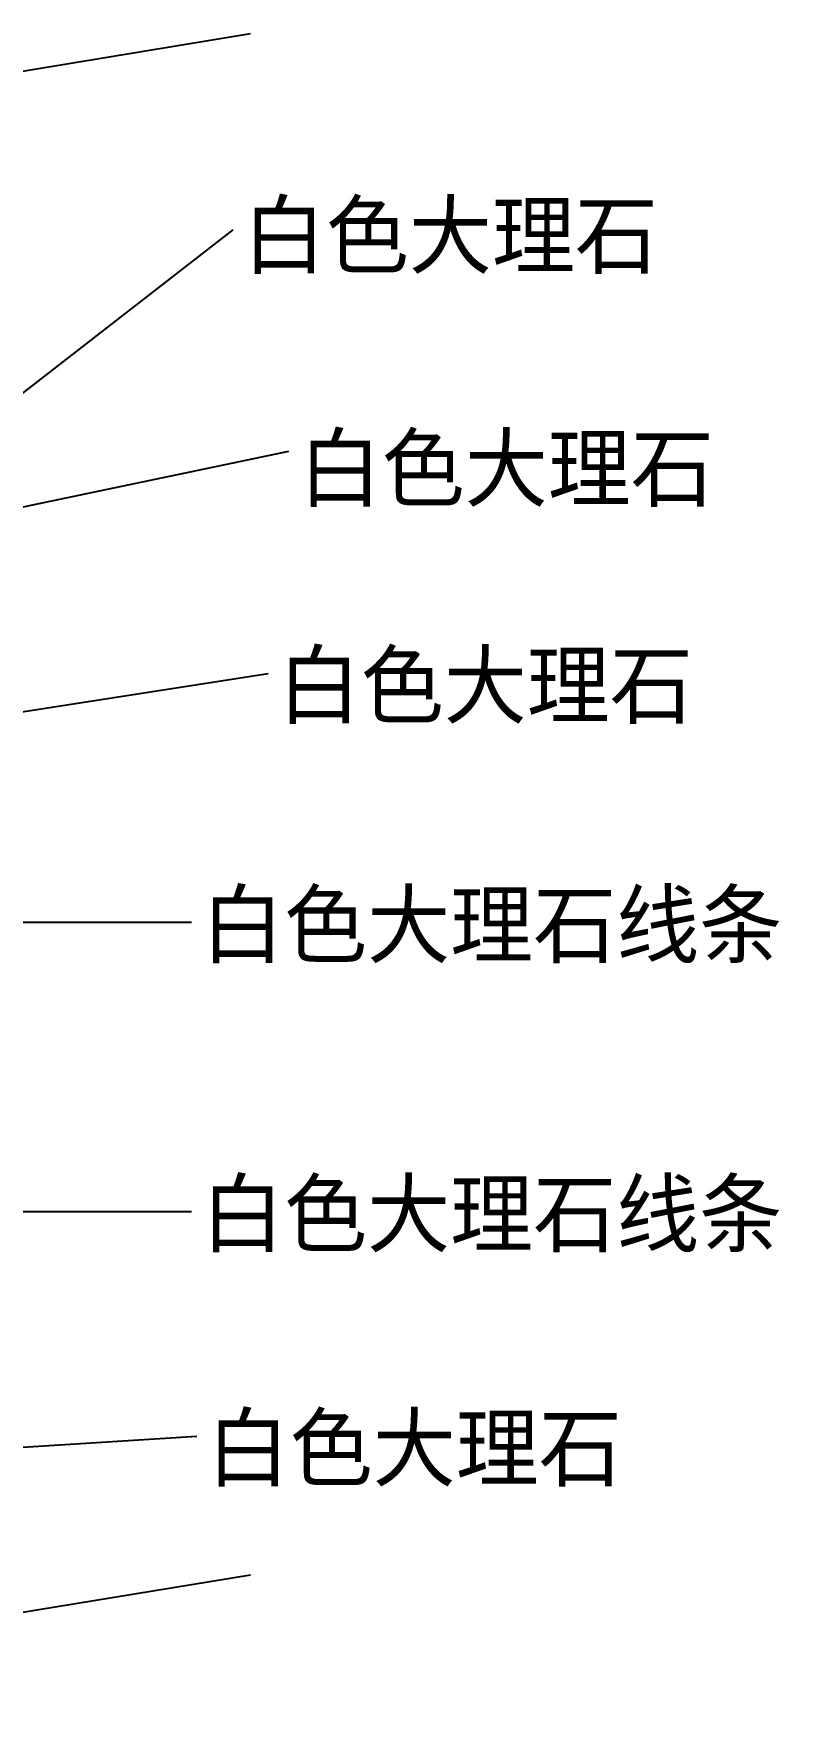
# Model space of a CAD drawing. Header units: metres. Extents: x 53 to 5323, y 88 to 7028.
# Drawn here: x 4612 to 5313, y 5446 to 7028 of the extents above; entities that cross this region are included whole.
import ezdxf

# ---------------------------------------------------------------- set-up
doc = ezdxf.new("R2010")
doc.units = ezdxf.units.M
doc.layers.add('DIM', color=3, linetype='Continuous')
doc.layers.add('TEXT', color=3, linetype='Continuous')
doc.dimstyles.get("Standard").update_dxf_attribs({"dimtxt": 2.5, "dimasz": 2.5, "dimexe": 1.25, "dimexo": 0.625, "dimtad": 1, "dimcen": 2.5, "dimazin": 3, "dimtfac": 1, "dimtmove": 0, "dimatfit": 3})

msp = doc.modelspace()

# ---------------------------------------------------------------- linework, layer by layer
at = {"layer": 'DIM'}
for p, q in [((3546.39, 6819.88), (4816.08, 7028.11)), ((3546.39, 5370.65), (4816.08, 5578.89))]:
    msp.add_line(p, q, dxfattribs=at)

# ---------------------------------------------------------------- texts
at = {"layer": 'TEXT'}
for s, p in [('白色大理石', (4808.93, 6808.71)), ('白色大理石', (4861.32, 6589.6)), ('白色大理石', (4841.67, 6385.62)), ('白色大理石线条', (4769.64, 6160.43)), ('白色大理石线条', (4769.64, 5888.55)), ('白色大理石', (4774.9, 5668.34))]:
    msp.add_text(s, height=60, dxfattribs=at).set_placement(p)

# ---------------------------------------------------------------- leaders
at = {"layer": 'DIM'}
for points in [[(4581.38, 6673.6), (4799.87, 6843.75)], [(4416.35, 6543.93), (4852.26, 6635.55)], [(4284.48, 6341.35), (4832.61, 6426.42)], [(4347.74, 6192.47), (4760.58, 6192.47)], [(4146.57, 5920.59), (4760.58, 5920.59)], [(4077.38, 5665.96), (4765.84, 5709.14)]]:
    msp.add_leader(points, dimstyle='Standard', dxfattribs=at)

doc.saveas('drawing.dxf')
